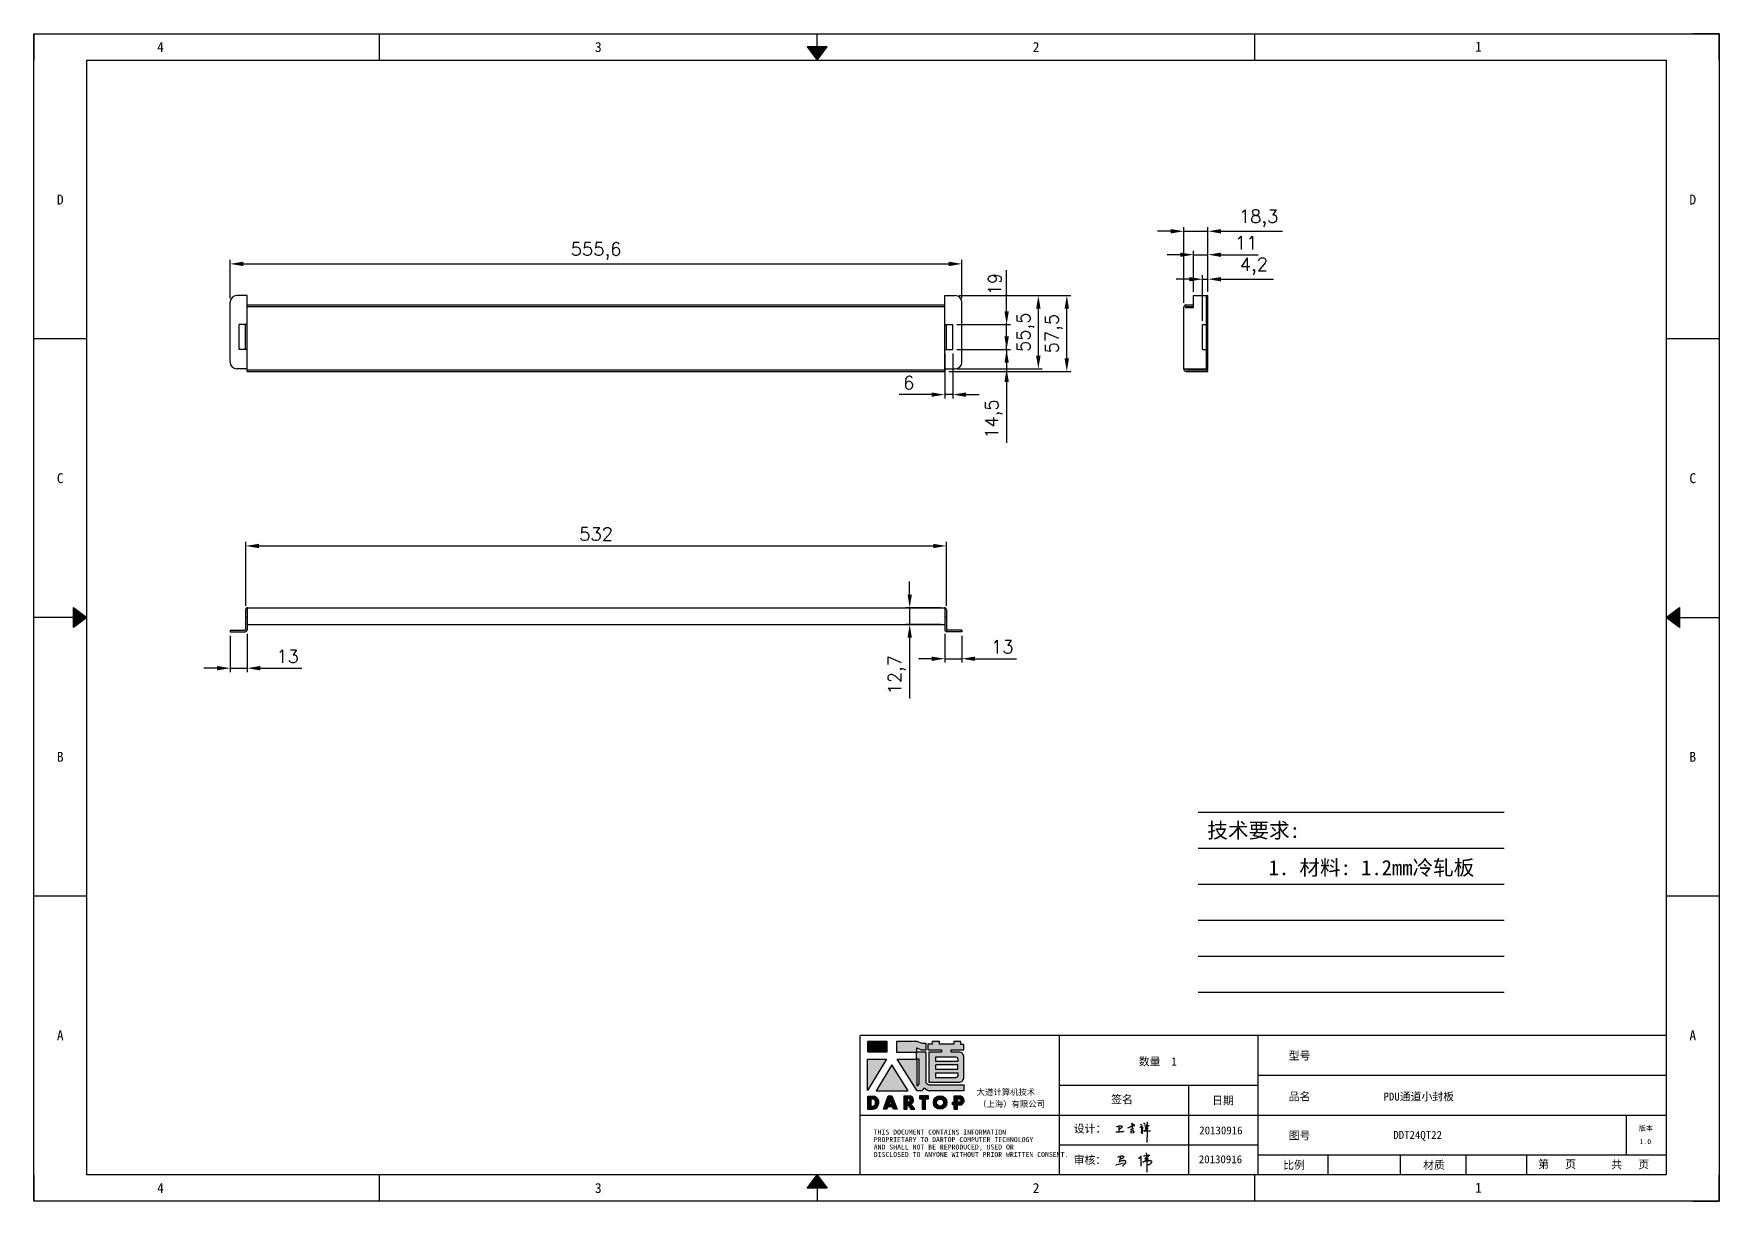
# Model space of a CAD drawing. Header units: millimetres. Extents: x 120943 to 145233, y 4425 to 40233.
# Drawn here: x 121828 to 123108, y 22328 to 23214 of the extents above; entities that cross this region are included whole.
import ezdxf
from ezdxf.enums import TextEntityAlignment as Align

# ---------------------------------------------------------------- set-up
doc = ezdxf.new("R2010")
doc.units = ezdxf.units.MM
doc.linetypes.add('DOT', pattern=[0.25, 0, -0.25])
doc.layers.add('4', color=7, linetype='Continuous')
doc.layers.add('print', color=30, linetype='Continuous')
doc.layers.add('dim', color=2, linetype='Continuous', lineweight=9)
doc.styles.add('Dartop', font='SIMFANG.TTF')
doc.styles.add('HZ', font='SimSun.ttf')
doc.styles.add('hzHT', font='SIMHEI.TTF')
doc.styles.get("Standard").update_dxf_attribs({"font": 'txt', "bigfont": 'gbcbig.shx'})
doc.dimstyles.new('2-small', dxfattribs={"dimtxt": 10, "dimasz": 10, "dimexe": 3, "dimexo": 3, "dimgap": 4, "dimtad": 1, "dimtxsty": 'Standard', "dimcen": 5, "dimazin": 0, "dimtfac": 1, "dimtmove": 0, "dimatfit": 3, "dimfxl": 1, "dimarcsym": 0})

# ---------------------------------------------------------------- blocks, each defined once
blk = doc.blocks.new('*U527')
at = {"color": 254, "linetype": 'Continuous', "extrusion": (0, 0, -1)}
for points in [[(-17, 0.333), (-16.812, 0.25), (-17, 0.5)], [(-17, 0.333), (-17.188, 0.25), (-16.812, 0.25)], [(-17, 0.333), (-17, 0.5), (-17.188, 0.25)]]:
    blk.add_solid(points, dxfattribs=at)
blk = doc.blocks.new('*U526')
at = {"color": 254, "linetype": 'Continuous', "extrusion": (0, 0, -1)}
for points in [[(-33.167, 11), (-33, 11), (-33.25, 11.188)], [(-33.167, 11), (-33.25, 11.188), (-33.25, 10.812)], [(-33.167, 11), (-33.25, 10.812), (-33, 11)]]:
    blk.add_solid(points, dxfattribs=at)
blk = doc.blocks.new('*U528')
at = {"color": 254, "linetype": 'Continuous'}
for points in [[(17, 21.667), (17.188, 21.75), (16.812, 21.75)], [(17, 21.667), (16.812, 21.75), (17, 21.5)], [(17, 21.667), (17, 21.5), (17.188, 21.75)]]:
    blk.add_solid(points, dxfattribs=at)
blk = doc.blocks.new('*U525')
at = {"color": 254, "linetype": 'Continuous', "extrusion": (0, 0, -1)}
for points in [[(-0.833, 11), (-0.75, 10.812), (-0.75, 11.188)], [(-0.833, 11), (-0.75, 11.188), (-1, 11)], [(-0.833, 11), (-1, 11), (-0.75, 10.812)]]:
    blk.add_solid(points, dxfattribs=at)
blk = doc.blocks.new('dadao')
for p, q in [((48, 19.2), (44.9, 10.4)), ((44.9, 10.4), (51.2, 10.4)), ((51.2, 10.4), (48, 19.2))]:
    blk.add_line(p, q)
for points in [[(41.8, 121.6), (41.8, 143.7), (-0.4, 143.7), (-0.4, 121.6), (41.8, 121.6)], [(104.8, 122), (104.8, 130.3), (114.1, 126.3), (124.2, 126.3), (124.2, 139.6), (115.9, 139.6), (105.1, 143.9), (61.5, 143.9)], [(61.7, 144), (61.7, 121.3), (103.9, 121.3)], [(113.4, 38.7), (105.1, 38.7), (63, 106.5), (103.9, 106.5), (103.9, 120.9), (103.9, 121.3)], [(109.7, 53.6), (109.7, 106.2), (104.3, 106.2), (104.3, 50.4), (106.6, 50.4)], [(144.6, 94.4), (144.6, 84.8), (192, 84.8), (192, 94.1), (144.9, 94.1)], [(120.2, 45), (119.5, 45), (119.5, 44.6)], [(0, 28), (0, 0), (11.8, 0)], [(0.1, 28), (14, 28)], [(7.1, 21.8), (7.1, 6.1), (12, 6.1)], [(7.1, 21.8), (11.4, 21.8)], [(76.8, 28.2), (76.8, 0), (84.1, 0), (84.1, 11.1), (91.6, -0.1), (100.3, -0.1), (91.7, 11.1)], [(76.8, 28.2), (90.6, 28.2)], [(84, 22.7), (84, 15.3), (87.2, 15.3)], [(84, 22.7), (87.3, 22.7)], [(183.7, 0), (183.7, 9.6), (180.6, 9.6), (180.6, 14.9), (183.8, 14.9), (183.8, 28.1), (196.1, 28.1), (196.5, 28.1)], [(183.7, 0), (190.9, 0), (190.9, 9.6), (198.8, 9.6)], [(194.9, 22.3), (190.8, 22.3), (190.8, 15), (194.4, 15)]]:
    blk.add_lwpolyline(points)
blk.add_lwpolyline([(137.1, 144.2), (137.1, 137.9), (128.3, 137.9), (128.3, 126.5), (157.3, 126.5), (157.3, 121.5), (130.3, 121.5), (130.3, 57.5), (194.4, 57.5, 0.414214), (204.4, 67.5), (204.4, 111.3, 0.414214), (194.4, 121.3), (177.5, 121.3), (177.5, 126.3), (204.7, 126.3), (204.7, 137.7), (198.2, 137.7), (198.2, 143.9), (183.3, 143.9), (183.3, 138), (153, 138), (153, 144.2), (137.1, 144.2)], format="xyb", close=True)
for points in [[(104.8, 122), (123.4, 122), (123.4, 60, 0.414214), (131.4, 52), (204.8, 52), (204.8, 39.1), (131.7, 39.1)], [(144.3, 110.8), (144.3, 101.8), (192.3, 101.8), (192.3, 105.5, 0.414214), (187.3, 110.5), (144.3, 110.5)], [(144.6, 77), (144.6, 67.5), (187.6, 67.5, 0.414214), (192.6, 72.5), (192.6, 76.4), (144.6, 76.4)]]:
    blk.add_lwpolyline(points, format="xyb")
for points in [[(-0.3, 106.2), (40.4, 106.2), (-0.3, 39.7), (-0.3, 106.2)], [(51.7, 94.1), (18.4, 39.3), (86.2, 39.3)], [(43.8, 28.2), (51.8, 28.2), (62.6, -0.1), (55, -0.1), (53.2, 5), (42.9, 5), (41.1, 0), (33.6, 0)], [(110, 28.1), (110, 21.9), (116, 21.9), (116, -0.1), (123.2, -0.1), (123.2, 22), (129.2, 22), (129.2, 28.1), (110, 28.1)]]:
    blk.add_lwpolyline(points, close=True)
for radius in [14.5, 7.44]:
    blk.add_circle((154.2, 14.2), radius)
for centre, radius, start, end in [((99.2, 60.7), 12.6, 305.6399, 325.969), ((111.6, 46.7), 8.19, 282.9811, 347.6627), ((136, 61.7), 22.9, 226.7358, 259.3209), ((8.5, 13.9), 8.49, 294.2143, 69.7177), ((9.6, 14.2), 14.4, 278.6604, 72.3203), ((86.4, 19), 3.8, 282.527, 76.7196), ((88.6, 19.4), 8.95, 290.6073, 77.2124), ((193.7, 18.7), 3.8, 280.9891, 72.5513), ((195.7, 18.6), 9.51, 288.8959, 85.2442)]:
    blk.add_arc(centre, radius, start, end)
blk = doc.blocks.new('h')
for p, q in [((20768.1, -2360.9), (20773, -2359.1)), ((20769.5, -2366.9), (20769.8, -2370.6)), ((20769.8, -2370.6), (20770.9, -2378)), ((20770.9, -2378), (20771.5, -2370.6)), ((20772.4, -2369.3), (20774.9, -2367.8)), ((20773, -2359.1), (20784.1, -2355.2)), ((20773.3, -2331.8), (20775.3, -2338.7)), ((20789.1, -2340.9), (20773.5, -2331.9)), ((20775.3, -2338.7), (20775.6, -2351.2)), ((20775.6, -2351.2), (20775.5, -2357.3)), ((20782.2, -2369.2), (20780, -2377.1)), ((20780, -2377.1), (20788.3, -2371.3)), ((20780.1, -2366.4), (20780.8, -2366.4)), ((20781.9, -2367.4), (20782.2, -2369.2)), ((20845.7, -2343.5), (20848.4, -2353)), ((20848.9, -2370.3), (20847.9, -2424)), ((20848.4, -2353), (20848.9, -2370.3))]:
    blk.add_line(p, q)
for points in [[(20696.6, -2372.4, 0.002073), (20710.6, -2371.9, 0.016137), (20719.6, -2371.3, 0.008314), (20736.9, -2369.3)], [(20699.1, -2348.2, -0.029745), (20704.6, -2345.4, -0.046842), (20708.4, -2344.2, -0.00919), (20714.3, -2343, -0.018517), (20717.2, -2342.5, -0.037841), (20720.3, -2342.4, -0.039541), (20723.2, -2342.8, -0.149785), (20726, -2344.3, -0.204935), (20726.9, -2346.6, -0.074872), (20726.5, -2348.3, -0.061615), (20725.6, -2350.3, -0.034204), (20723.8, -2352.6, -0.045776), (20722.3, -2354.1, -0.054985), (20720.4, -2355.3, -0.036348), (20717.3, -2356.5, -0.067752), (20715.7, -2356.8, -0.043553), (20713.2, -2356.7)], [(20755, -2351.9, -0.024077), (20759.9, -2350.1, -0.013147), (20768.7, -2346.5, -0.00522), (20775.4, -2344.1, -0.018517), (20777.3, -2343.4, -0.008274), (20786.3, -2341, -0.039541), (20788.3, -2340.8, -0.079216), (20789.4, -2341, -0.204935)], [(20813.5, -2350.1, 0.007348), (20815.9, -2348.7, 0.008421), (20818, -2347.3, 0.009459), (20819.7, -2346.2, -0.016325), (20820.7, -2345.5, -0.173771), (20821.8, -2345.3, -0.085159), (20823.9, -2346, -0.125883), (20826, -2347.9, -0.160659), (20826.6, -2350.1, -0.010447), (20826.5, -2352.3, -0.008247), (20826.2, -2355.1, -0.002698), (20825.3, -2374, 0.001562), (20823.9, -2383.7, 0.016137)], [(20816.8, -2335, -0.053561), (20819.6, -2336.1, -0.075272), (20821.3, -2337.3, -0.005295), (20822.5, -2338.5, -0.009337), (20823.1, -2339.1, -0.026146), (20823.7, -2339.8, -0.016644), (20824.5, -2340.9)], [(20832.1, -2329.2, -0.053561), (20834.9, -2330.3, -0.075272), (20836.7, -2331.5, -0.005295), (20837.8, -2332.6, -0.009337), (20838.5, -2333.3, -0.026146), (20839, -2334, -0.016644), (20839.8, -2335.1)], [(20836, -2343.7, -0.02797), (20842.1, -2342.6, -0.048868), (20845.6, -2342.2, -0.00919), (20851.1, -2341.4, -0.018517), (20853.9, -2341.1, -0.037841), (20856.7, -2341.2, -0.039541), (20859.4, -2341.6, -0.018282), (20840.6, -2354.7, -0.000937)], [(20847.6, -2340.2, 0.021784), (20849.6, -2335.9, 0.028296), (20850.8, -2332.4, 0.008136), (20851.9, -2328.2, 0.028913), (20852.2, -2327, 0.08193), (20852.1, -2325.9, 0.075058), (20851.7, -2324.7, 0.275043)]]:
    blk.add_lwpolyline(points, format="xyb")
for points in [[(20711.3, -2343.5), (20711.3, -2343.5), (20711.5, -2355.8), (20710.7, -2368), (20710.6, -2371.9)], [(20821.5, -2350.6), (20822.4, -2359.2), (20822.2, -2364.9), (20821.7, -2369), (20821.3, -2376.3), (20823.6, -2368.5), (20827.2, -2366.3), (20829.5, -2366.3)], [(20840.6, -2354.7), (20850, -2354.7), (20855, -2354.3), (20845.9, -2361.1), (20840.5, -2364), (20833, -2367.5), (20863.2, -2367.4), (20865.9, -2367.3)]]:
    blk.add_lwpolyline(points)
for centre, radius, start, end in [((20773.7, -2371.2), 2.3, 121.9907, 163.60158), ((20787.5, -2406), 40.3, 100.61827, 108.24823), ((20780.8, -2367.6), 1.15, 9.4675, 90)]:
    blk.add_arc(centre, radius, start, end)
blk = doc.blocks.new('*D1577')
at = {"layer": 'Defpoints', "color": 0}
for p in [(122521.2, 22825), (121989.2, 22776.6), (122521.2, 22776.6)]:
    blk.add_point(p, dxfattribs=at)
at = {"layer": 'dim', "color": 0, "lineweight": -2}
for p, q in [((121989.2, 22779.6), (121989.2, 22828)), ((121999.2, 22825), (122511.2, 22825)), ((122521.2, 22779.6), (122521.2, 22828))]:
    blk.add_line(p, q, dxfattribs=at)
at = {"layer": 'dim', "color": 0}
for points in [[(121999.2, 22826.6), (121999.2, 22823.3), (121989.2, 22825)], [(122511.2, 22826.6), (122511.2, 22823.3), (122521.2, 22825)]]:
    blk.add_solid(points, dxfattribs=at)
at = {"layer": 'dim', "color": 0, "insert": (122255.2, 22834), "char_height": 10, "attachment_point": 5}
blk.add_mtext('532', dxfattribs=at)
blk = doc.blocks.new('*D1578')
at = {"layer": 'Defpoints', "color": 0}
for p in [(122520, 22761.3), (122533, 22759.8), (122533, 22739.4)]:
    blk.add_point(p, dxfattribs=at)
at = {"layer": 'dim', "color": 0, "lineweight": -2}
for p, q in [((122520, 22758.3), (122520, 22736.4)), ((122533, 22756.8), (122533, 22736.4)), ((122510, 22739.4), (122500, 22739.4)), ((122520, 22739.4), (122533, 22739.4)), ((122543, 22739.4), (122574.3, 22739.4))]:
    blk.add_line(p, q, dxfattribs=at)
at = {"layer": 'dim', "color": 0}
for points in [[(122510, 22741), (122510, 22737.7), (122520, 22739.4)], [(122543, 22741), (122543, 22737.7), (122533, 22739.4)]]:
    blk.add_solid(points, dxfattribs=at)
at = {"layer": 'dim', "color": 0, "insert": (122563.6, 22748.4), "char_height": 10, "attachment_point": 5}
blk.add_mtext('13', dxfattribs=at)
blk = doc.blocks.new('*D1579')
at = {"layer": 'Defpoints', "color": 0}
for p in [(121977.4, 22759.8), (121990.4, 22761.3), (121990.4, 22732.2)]:
    blk.add_point(p, dxfattribs=at)
at = {"layer": 'dim', "color": 0, "lineweight": -2}
for p, q in [((121977.4, 22756.8), (121977.4, 22729.2)), ((121990.4, 22758.3), (121990.4, 22729.2)), ((121967.4, 22732.2), (121957.4, 22732.2)), ((121977.4, 22732.2), (121990.4, 22732.2)), ((122000.4, 22732.2), (122031.7, 22732.2))]:
    blk.add_line(p, q, dxfattribs=at)
at = {"layer": 'dim', "color": 0}
for points in [[(121967.4, 22733.9), (121967.4, 22730.5), (121977.4, 22732.2)], [(122000.4, 22733.9), (122000.4, 22730.5), (121990.4, 22732.2)]]:
    blk.add_solid(points, dxfattribs=at)
at = {"layer": 'dim', "color": 0, "insert": (122021, 22741.2), "char_height": 10, "attachment_point": 5}
blk.add_mtext('13', dxfattribs=at)
blk = doc.blocks.new('*D1580')
at = {"layer": 'Defpoints', "color": 0}
for p in [(122528, 23015), (122591, 23015), (122528, 22959.5)]:
    blk.add_point(p, dxfattribs=at)
at = {"layer": 'dim', "color": 0, "lineweight": -2}
for p, q in [((122531, 23015), (122594, 23015)), ((122591, 22969.5), (122591, 23005)), ((122531, 22959.5), (122594, 22959.5))]:
    blk.add_line(p, q, dxfattribs=at)
at = {"layer": 'dim', "color": 0}
for points in [[(122589.3, 23005), (122592.7, 23005), (122591, 23015)], [(122589.3, 22969.5), (122592.7, 22969.5), (122591, 22959.5)]]:
    blk.add_solid(points, dxfattribs=at)
at = {"layer": 'dim', "color": 0, "insert": (122581.2, 22987.2), "char_height": 10, "attachment_point": 5, "rotation": 90}
blk.add_mtext('55,5', dxfattribs=at)
blk = doc.blocks.new('*D1581')
at = {"layer": 'Defpoints', "color": 0}
for p in [(122520, 22974), (122526, 22974), (122520, 22939.9)]:
    blk.add_point(p, dxfattribs=at)
at = {"layer": 'dim', "color": 0, "lineweight": -2}
for p, q in [((122520, 22971), (122520, 22936.9)), ((122526, 22971), (122526, 22936.9)), ((122510, 22939.9), (122485.3, 22939.9)), ((122526, 22939.9), (122520, 22939.9)), ((122536, 22939.9), (122546, 22939.9))]:
    blk.add_line(p, q, dxfattribs=at)
at = {"layer": 'dim', "color": 0}
for points in [[(122510, 22941.5), (122510, 22938.2), (122520, 22939.9)], [(122536, 22941.5), (122536, 22938.2), (122526, 22939.9)]]:
    blk.add_solid(points, dxfattribs=at)
at = {"layer": 'dim', "color": 0, "insert": (122492.6, 22948.9), "char_height": 10, "attachment_point": 5}
blk.add_mtext('6', dxfattribs=at)
blk = doc.blocks.new('*D1582')
at = {"layer": 'Defpoints', "color": 0}
for p in [(122526, 22993), (122566.9, 22993), (122526, 22974)]:
    blk.add_point(p, dxfattribs=at)
at = {"layer": 'dim', "color": 0, "lineweight": -2}
for p, q in [((122566.9, 23003), (122566.9, 23034.3)), ((122529, 22993), (122569.9, 22993)), ((122566.9, 22974), (122566.9, 22993)), ((122529, 22974), (122569.9, 22974)), ((122566.9, 22964), (122566.9, 22954))]:
    blk.add_line(p, q, dxfattribs=at)
at = {"layer": 'dim', "color": 0}
for points in [[(122565.3, 23003), (122568.6, 23003), (122566.9, 22993)], [(122565.3, 22964), (122568.6, 22964), (122566.9, 22974)]]:
    blk.add_solid(points, dxfattribs=at)
at = {"layer": 'dim', "color": 0, "insert": (122557.9, 23023.7), "char_height": 10, "attachment_point": 5, "rotation": 90}
blk.add_mtext('19', dxfattribs=at)
blk = doc.blocks.new('*D1583')
at = {"layer": 'Defpoints', "color": 0}
for p in [(122526, 22974), (122526, 22959.5), (122566.9, 22959.5)]:
    blk.add_point(p, dxfattribs=at)
at = {"layer": 'dim', "color": 0, "lineweight": -2}
for p, q in [((122566.9, 22984), (122566.9, 22994)), ((122529, 22974), (122569.9, 22974)), ((122566.9, 22974), (122566.9, 22959.5)), ((122529, 22959.5), (122569.9, 22959.5)), ((122566.9, 22949.5), (122566.9, 22903.2))]:
    blk.add_line(p, q, dxfattribs=at)
at = {"layer": 'dim', "color": 0}
for points in [[(122565.3, 22984), (122568.6, 22984), (122566.9, 22974)], [(122565.3, 22949.5), (122568.6, 22949.5), (122566.9, 22959.5)]]:
    blk.add_solid(points, dxfattribs=at)
at = {"layer": 'dim', "color": 0, "insert": (122557.1, 22921.3), "char_height": 10, "attachment_point": 5, "rotation": 90}
blk.add_mtext('14,5', dxfattribs=at)
blk = doc.blocks.new('*D1584')
at = {"layer": 'Defpoints', "color": 0}
for p in [(122719.8, 23027.5), (122719.8, 23015), (122715.6, 22993)]:
    blk.add_point(p, dxfattribs=at)
at = {"layer": 'dim', "color": 0, "lineweight": -2}
for p, q in [((122705.6, 23027.5), (122695.6, 23027.5)), ((122715.6, 22996), (122715.6, 23030.5)), ((122715.6, 23027.5), (122719.8, 23027.5)), ((122719.8, 23018), (122719.8, 23030.5)), ((122729.8, 23027.5), (122769.5, 23027.5))]:
    blk.add_line(p, q, dxfattribs=at)
at = {"layer": 'dim', "color": 0}
for points in [[(122705.6, 23029.1), (122705.6, 23025.8), (122715.6, 23027.5)], [(122729.8, 23029.1), (122729.8, 23025.8), (122719.8, 23027.5)]]:
    blk.add_solid(points, dxfattribs=at)
at = {"layer": 'dim', "color": 0, "insert": (122754.6, 23037.3), "char_height": 10, "attachment_point": 5}
blk.add_mtext('4,2', dxfattribs=at)
blk = doc.blocks.new('*D1585')
at = {"layer": 'Defpoints', "color": 0}
for p in [(122719.8, 23046.1), (122708.8, 23015), (122719.8, 23015)]:
    blk.add_point(p, dxfattribs=at)
at = {"layer": 'dim', "color": 0, "lineweight": -2}
for p, q in [((122708.8, 23018), (122708.8, 23049.1)), ((122719.8, 23018), (122719.8, 23049.1)), ((122698.8, 23046.1), (122688.8, 23046.1)), ((122708.8, 23046.1), (122719.8, 23046.1)), ((122729.8, 23046.1), (122757.8, 23046.1))]:
    blk.add_line(p, q, dxfattribs=at)
at = {"layer": 'dim', "color": 0}
for points in [[(122698.8, 23047.7), (122698.8, 23044.4), (122708.8, 23046.1)], [(122729.8, 23047.7), (122729.8, 23044.4), (122719.8, 23046.1)]]:
    blk.add_solid(points, dxfattribs=at)
at = {"layer": 'dim', "color": 0, "insert": (122748.8, 23055.1), "char_height": 10, "attachment_point": 5}
blk.add_mtext('11', dxfattribs=at)
blk = doc.blocks.new('*D1586')
at = {"layer": 'Defpoints', "color": 0}
for p in [(122719.8, 23063.9), (122719.8, 23015), (122701.5, 23006.5)]:
    blk.add_point(p, dxfattribs=at)
at = {"layer": 'dim', "color": 0, "lineweight": -2}
for p, q in [((122691.5, 23063.9), (122681.5, 23063.9)), ((122701.5, 23009.5), (122701.5, 23066.9)), ((122701.5, 23063.9), (122719.8, 23063.9)), ((122719.8, 23018), (122719.8, 23066.9)), ((122729.8, 23063.9), (122776.3, 23063.9))]:
    blk.add_line(p, q, dxfattribs=at)
at = {"layer": 'dim', "color": 0}
for points in [[(122691.5, 23065.5), (122691.5, 23062.2), (122701.5, 23063.9)], [(122729.8, 23065.5), (122729.8, 23062.2), (122719.8, 23063.9)]]:
    blk.add_solid(points, dxfattribs=at)
at = {"layer": 'dim', "color": 0, "insert": (122758.2, 23073.7), "char_height": 10, "attachment_point": 5}
blk.add_mtext('18,3', dxfattribs=at)
blk = doc.blocks.new('*D1587')
at = {"layer": 'Defpoints', "color": 0}
for p in [(122493.3, 22778.1), (122519.7, 22778.1), (122520, 22765.4)]:
    blk.add_point(p, dxfattribs=at)
at = {"layer": 'dim', "color": 0, "lineweight": -2}
for p, q in [((122493.3, 22788.1), (122493.3, 22798.1)), ((122516.7, 22778.1), (122490.3, 22778.1)), ((122493.3, 22778.1), (122493.3, 22765.4)), ((122517, 22765.4), (122490.3, 22765.4)), ((122493.3, 22755.4), (122493.3, 22709.1))]:
    blk.add_line(p, q, dxfattribs=at)
at = {"layer": 'dim', "color": 0}
for points in [[(122491.7, 22788.1), (122495, 22788.1), (122493.3, 22778.1)], [(122491.7, 22755.4), (122495, 22755.4), (122493.3, 22765.4)]]:
    blk.add_solid(points, dxfattribs=at)
at = {"layer": 'dim', "color": 0, "insert": (122483.5, 22727.2), "char_height": 10, "attachment_point": 5, "rotation": 90}
blk.add_mtext('12,7', dxfattribs=at)
blk = doc.blocks.new('*D1588')
at = {"layer": 'Defpoints', "color": 0}
for p in [(122528, 23015), (122612.6, 23015), (122520, 22957.5)]:
    blk.add_point(p, dxfattribs=at)
at = {"layer": 'dim', "color": 0, "lineweight": -2}
for p, q in [((122531, 23015), (122615.6, 23015)), ((122612.6, 22967.5), (122612.6, 23005)), ((122523, 22957.5), (122615.6, 22957.5))]:
    blk.add_line(p, q, dxfattribs=at)
at = {"layer": 'dim', "color": 0}
for points in [[(122610.9, 23005), (122614.3, 23005), (122612.6, 23015)], [(122610.9, 22967.5), (122614.3, 22967.5), (122612.6, 22957.5)]]:
    blk.add_solid(points, dxfattribs=at)
at = {"layer": 'dim', "color": 0, "insert": (122602.8, 22986.2), "char_height": 10, "attachment_point": 5, "rotation": 90}
blk.add_mtext('57,5', dxfattribs=at)
blk = doc.blocks.new('*D1589')
at = {"layer": 'Defpoints', "color": 0}
for p in [(122533, 23039.1), (121977.4, 23010), (122533, 23010)]:
    blk.add_point(p, dxfattribs=at)
at = {"layer": 'dim', "color": 0, "lineweight": -2}
for p, q in [((121977.4, 23013), (121977.4, 23042.1)), ((121987.4, 23039.1), (122523, 23039.1)), ((122533, 23013), (122533, 23042.1))]:
    blk.add_line(p, q, dxfattribs=at)
at = {"layer": 'dim', "color": 0}
for points in [[(121987.4, 23040.8), (121987.4, 23037.4), (121977.4, 23039.1)], [(122523, 23040.8), (122523, 23037.4), (122533, 23039.1)]]:
    blk.add_solid(points, dxfattribs=at)
at = {"layer": 'dim', "color": 0, "insert": (122255.2, 23048.9), "char_height": 10, "attachment_point": 5}
blk.add_mtext('555,6', dxfattribs=at)

msp = doc.modelspace()

# ---------------------------------------------------------------- hatches: boundary and pattern name
for points in [[(122476.307, 22448.723), (122461.239, 22448.723), (122461.239, 22440.851), (122476.307, 22440.851)], [(122475.822, 22435.343), (122461.28, 22435.343), (122461.28, 22411.6)], [(122479.853, 22431.034), (122467.965, 22411.442), (122492.171, 22411.442)], [(122507.541, 22407.433), (122500.662, 22407.433), (122500.662, 22405.25), (122502.808, 22405.25), (122502.808, 22397.386), (122505.378, 22397.386), (122505.378, 22405.256), (122507.541, 22405.256)]]:
    msp.add_hatch(color=0).paths.add_polyline_path(points)
h = msp.add_hatch(color=0)
h.paths.add_polyline_path([(122498.824, 22443.939), (122502.149, 22442.502), (122505.744, 22442.502), (122505.744, 22447.261), (122502.778, 22447.261), (122498.914, 22448.787), (122483.426, 22448.787), (122483.426, 22440.739), (122498.495, 22440.739), (122498.495, 22440.577), (122498.495, 22435.433), (122483.883, 22435.433), (122498.913, 22411.245), (122501.889, 22411.245, 0.27937482), (122504.062, 22413.358), (122504.062, 22413.469), (122504.324, 22413.469, 0.14314537), (122508.421, 22411.384), (122534.538, 22411.384), (122534.538, 22415.971), (122508.31, 22415.971, -0.41421356), (122505.453, 22418.828), (122505.453, 22440.994), (122498.824, 22440.994)])
h.paths.add_polyline_path([(122498.647, 22435.33), (122500.562, 22435.33), (122500.562, 22416.557, -0.08893574), (122499.452, 22415.415), (122498.64, 22415.415)], flags=16)
h = msp.add_hatch(color=0)
h.paths.add_polyline_path([(122534.493, 22446.594), (122532.17, 22446.594), (122532.17, 22448.805), (122526.858, 22448.805), (122526.858, 22446.705), (122516.015, 22446.705), (122516.015, 22448.915), (122510.335, 22448.915), (122510.335, 22446.664), (122507.197, 22446.664), (122507.197, 22442.589), (122517.553, 22442.589), (122517.553, 22440.786), (122507.903, 22440.786), (122507.903, 22417.967), (122530.812, 22417.967, 0.41421356), (122534.383, 22421.538), (122534.383, 22437.165, 0.41421356), (122530.812, 22440.736), (122524.756, 22440.736), (122524.756, 22442.505), (122534.493, 22442.505)])
h.paths.add_polyline_path([(122528.282, 22436.867, -0.41421356), (122530.067, 22435.082), (122530.067, 22433.773), (122512.916, 22433.773), (122512.916, 22436.867)], flags=16)
h.paths.add_polyline_path([(122529.956, 22431.009), (122529.956, 22427.693), (122513.027, 22427.693), (122513.027, 22431.009)], flags=16)
h.paths.add_polyline_path([(122530.178, 22424.709), (122530.178, 22423.289, -0.41421356), (122528.392, 22421.504), (122513.027, 22421.504), (122513.027, 22424.709)], flags=16)
h = msp.add_hatch(color=0)
h.paths.add_polyline_path([(122466.376, 22407.397), (122461.387, 22407.397), (122461.387, 22397.416), (122465.588, 22397.416, 0.79301591)])
h.paths.add_polyline_path([(122465.662, 22399.601), (122463.918, 22399.601), (122463.918, 22405.211), (122465.47, 22405.211, -0.67136089)], flags=16)
h = msp.add_hatch(color=0)
h.paths.add_polyline_path([(122479.89, 22407.479), (122477.043, 22407.479), (122473.382, 22397.405), (122476.079, 22397.405), (122476.713, 22399.19), (122480.367, 22399.19), (122481.015, 22397.383), (122483.734, 22397.383)])
h.paths.add_polyline_path([(122479.669, 22401.115), (122477.405, 22401.115), (122478.516, 22404.28)], flags=16)
h = msp.add_hatch(color=0)
h.paths.add_polyline_path([(122493.729, 22407.472), (122488.823, 22407.472), (122488.823, 22397.399), (122491.416, 22397.399), (122491.416, 22401.393), (122494.081, 22397.363), (122497.214, 22397.363), (122494.147, 22401.367, 0.74405494)])
h.paths.add_polyline_path([(122491.392, 22402.883), (122491.392, 22405.529), (122492.551, 22405.529, -0.79680897), (122492.534, 22402.883)], flags=16)
h = msp.add_hatch(color=0)
h.paths.add_polyline_path([(122511.281, 22402.472, 1), (122521.624, 22402.472, 1)])
h.paths.add_polyline_path([(122519.109, 22402.472, -1), (122513.795, 22402.472, -1)], flags=16)
h = msp.add_hatch(color=0)
h.paths.add_polyline_path([(122531.544, 22407.448), (122531.396, 22407.448), (122527.022, 22407.448), (122527.022, 22402.747), (122525.861, 22402.747), (122525.861, 22400.839), (122527.003, 22400.839), (122527.003, 22397.417), (122529.557, 22397.417), (122529.557, 22400.852), (122532.362, 22400.852, 0.81230381)])
h.paths.add_polyline_path([(122529.519, 22402.76), (122529.519, 22405.39), (122530.972, 22405.39, -0.77821343), (122530.823, 22402.76)], flags=16)

# ---------------------------------------------------------------- linework, layer by layer
at = {"color": 0, "linetype": 'DOT'}
for p, q in [((121828.259, 23213.838), (123087.845, 23213.838)), ((121828.259, 22347.645), (121828.259, 23193.694)), ((123107.989, 23193.694), (123107.989, 22347.645)), ((123087.845, 22327.501), (121828.259, 22327.501))]:
    msp.add_line(p, q, dxfattribs=at)
at = {"color": 0}
for p, q in [((121828.259, 23213.838), (121828.259, 23193.694)), ((121828.259, 23213.838), (121828.259, 23213.838)), ((122090.715, 23193.694), (122090.715, 23213.838)), ((122423.092, 23203.766), (122423.092, 23213.838)), ((122755.468, 23193.694), (122755.468, 23213.838)), ((123107.989, 23213.838), (123087.845, 23213.838)), ((123107.989, 23193.694), (123107.989, 23213.838)), ((121868.547, 22347.645), (121868.547, 23193.694)), ((121868.547, 23193.694), (123067.701, 23193.694)), ((123067.701, 23193.694), (123067.701, 22347.645)), ((121868.547, 22982.182), (121828.259, 22982.182)), ((123107.989, 22982.182), (123067.701, 22982.182)), ((121858.475, 22770.67), (121828.259, 22770.67)), ((123077.773, 22770.67), (123107.989, 22770.67)), ((121868.547, 22559.157), (121828.259, 22559.157)), ((123107.989, 22559.157), (123067.701, 22559.157)), ((123067.701, 22453.401), (122455.826, 22453.401)), ((122455.826, 22347.645), (122455.826, 22453.401)), ((122606.906, 22453.401), (122606.906, 22347.645)), ((122757.986, 22347.645), (122757.986, 22453.401)), ((122757.986, 22423.185), (123067.701, 22423.185)), ((122606.906, 22415.631), (122757.986, 22415.631)), ((122705.108, 22415.631), (122705.108, 22347.645)), ((122455.826, 22392.969), (122606.906, 22392.969)), ((122606.906, 22392.969), (123067.701, 22392.969)), ((123037.485, 22362.753), (123037.485, 22392.969)), ((122606.906, 22370.307), (122757.986, 22370.307)), ((122757.986, 22362.753), (123067.701, 22362.753)), ((122811.14, 22347.645), (122811.14, 22362.753)), ((122865.919, 22347.645), (122865.919, 22362.753)), ((122915.717, 22347.645), (122915.717, 22362.753)), ((122961.945, 22347.645), (122961.945, 22362.753)), ((121828.259, 22347.645), (121828.259, 22327.501)), ((123067.701, 22347.645), (121868.547, 22347.645)), ((122090.715, 22327.501), (122090.715, 22347.645)), ((122755.468, 22327.501), (122755.468, 22347.645)), ((123107.989, 22327.501), (123107.989, 22347.645)), ((122423.092, 22337.573), (122423.092, 22327.501)), ((121828.259, 22327.501), (121828.259, 22327.501)), ((123087.845, 22327.501), (123107.989, 22327.501))]:
    msp.add_line(p, q, dxfattribs=at)
for p, q in [((121977.369, 22964.495), (121977.369, 23009.995)), ((121990.369, 23014.995), (121982.369, 23014.995)), ((121990.369, 22957.495), (121990.369, 23014.995)), ((122519.969, 23014.995), (122527.969, 23014.995)), ((122519.969, 22957.495), (122519.969, 23014.995)), ((122532.969, 22964.495), (122532.969, 23009.995)), ((122708.805, 23005.995), (122708.805, 23014.995)), ((122708.805, 23014.995), (122719.805, 23014.995)), ((122718.605, 22959.495), (122718.605, 23014.995)), ((122719.805, 22959.495), (122719.805, 23014.995)), ((121990.369, 23007.995), (122519.969, 23007.995)), ((121990.369, 22957.495), (121990.369, 23007.995)), ((121990.369, 23006.795), (122519.969, 23006.795)), ((122701.505, 22958.995), (122701.505, 23006.495)), ((122702.705, 23005.995), (122702.705, 23006.295)), ((122702.705, 23005.995), (122708.805, 23005.995)), ((122703.005, 23007.995), (122708.805, 23007.995)), ((122703.205, 23006.795), (122708.805, 23006.795)), ((121990.369, 22992.995), (121984.369, 22992.995)), ((121984.369, 22973.995), (121984.369, 22992.995)), ((121989.169, 22973.995), (121989.169, 22992.995)), ((122519.969, 22992.995), (122525.969, 22992.995)), ((122521.169, 22973.995), (122521.169, 22992.995)), ((122525.969, 22973.995), (122525.969, 22992.995)), ((122715.605, 22973.995), (122715.605, 22992.995)), ((122715.605, 22992.995), (122718.605, 22992.995)), ((121990.369, 22973.995), (121984.369, 22973.995)), ((122519.969, 22973.995), (122525.969, 22973.995)), ((122715.605, 22973.995), (122718.605, 22973.995)), ((121990.369, 22959.495), (121982.369, 22959.495)), ((121990.369, 22958.695), (122519.969, 22958.695)), ((122519.969, 22959.495), (122527.969, 22959.495)), ((122701.505, 22959.495), (122719.805, 22959.495)), ((122702.705, 22959.195), (122702.705, 22959.495)), ((122703.205, 22958.695), (122719.805, 22958.695)), ((122719.805, 22957.495), (122719.805, 22958.695)), ((121990.369, 22957.495), (122519.969, 22957.495)), ((122703.005, 22957.495), (122719.805, 22957.495)), ((121989.169, 22776.599), (121989.169, 22761.499)), ((121989.169, 22770.799), (121990.369, 22770.799)), ((121990.369, 22778.068), (121990.369, 22761.299)), ((121990.669, 22778.099), (122519.669, 22778.099)), ((122519.969, 22778.068), (122519.969, 22761.299)), ((122521.169, 22770.799), (122519.969, 22770.799)), ((122521.169, 22776.599), (122521.169, 22761.499)), ((121977.369, 22760.999), (121977.369, 22759.799)), ((121977.369, 22760.999), (121988.669, 22760.999)), ((121977.369, 22759.799), (121988.869, 22759.799)), ((121990.369, 22765.399), (122519.969, 22765.399)), ((122532.969, 22759.799), (122521.469, 22759.799)), ((122532.969, 22760.999), (122521.669, 22760.999)), ((122532.969, 22760.999), (122532.969, 22759.799)), ((122671.789, 22357.978), (122670.304, 22357.175)), ((122672.857, 22358.549), (122671.789, 22357.978)), ((122671.85, 22359.75), (122673.737, 22359.75)), ((122674.744, 22359.842), (122672.857, 22358.549)), ((122672.925, 22364.23), (122673.358, 22360.609)), ((122673.429, 22357.936), (122673.269, 22349.616)), ((122673.358, 22360.609), (122673.429, 22357.936)), ((122673.737, 22359.75), (122674.744, 22359.842))]:
    msp.add_line(p, q)
for points in [[(122423.092, 23193.694), (122430.646, 23203.766), (122415.538, 23203.766), (122423.092, 23193.694)], [(121868.547, 22770.67), (121858.475, 22763.116), (121858.475, 22778.224), (121868.547, 22770.67)], [(123067.701, 22770.67), (123077.773, 22778.224), (123077.773, 22763.116), (123067.701, 22770.67)], [(122423.092, 22347.645), (122430.646, 22337.573), (122415.538, 22337.573), (122423.092, 22347.645)]]:
    msp.add_lwpolyline(points, close=True, dxfattribs=at)
for points in [[(122651.437, 22361.056, -0.02974503), (122652.301, 22361.489, -0.04684215), (122652.886, 22361.677, -0.00919025), (122653.798, 22361.862, -0.01851715), (122654.256, 22361.928, -0.03784064), (122654.728, 22361.943, -0.03954126), (122655.176, 22361.887, -0.14978519), (122655.615, 22361.648, -0.20493524), (122655.749, 22361.301, -0.07487171), (122655.698, 22361.027, -0.06161465), (122655.549, 22360.724, -0.0342039), (122655.279, 22360.368, -0.04577587), (122655.037, 22360.137, -0.05498501), (122654.744, 22359.953, -0.03634791), (122654.26, 22359.76, -0.06775206), (122654.017, 22359.718, -0.04355337), (122653.635, 22359.738)], [(122670.304, 22357.175, -0.02974503), (122671.651, 22357.85, -0.04684215), (122672.564, 22358.143, -0.00919025), (122673.987, 22358.431, -0.01851715), (122674.701, 22358.534, -0.03784064), (122675.437, 22358.557, -0.03954126), (122676.137, 22358.47, -0.14978519), (122676.82, 22358.097, -0.20493524), (122677.03, 22357.556, -0.07487171), (122676.95, 22357.129, -0.06161465), (122676.718, 22356.657, -0.0342039), (122676.296, 22356.1, -0.04577587), (122675.919, 22355.74, -0.05498501), (122675.463, 22355.453, -0.03634791), (122674.707, 22355.152, -0.06775206), (122674.328, 22355.087, -0.04355337), (122673.733, 22355.118)], [(122670.923, 22361.977, -0.02797026), (122672.144, 22362.203, -0.04886788), (122672.851, 22362.278, -0.00919025), (122673.963, 22362.443, -0.01851715), (122674.519, 22362.494, -0.03784064), (122675.09, 22362.482, -0.03954126), (122675.627, 22362.386, -0.01828189), (122671.85, 22359.75, -0.0009369)]]:
    msp.add_lwpolyline(points, format="xyb")
msp.add_lwpolyline([(122653.341, 22361.774), (122653.341, 22361.774), (122653.053, 22360.004), (122652.577, 22358.339), (122652.266, 22357.318)])
for centre, radius, start, end in [((121982.369, 23009.995), 5, 90, 180), ((122527.969, 23009.995), 5, 0, 90), ((122703.005, 23006.495), 1.5, 90, 180), ((122703.205, 23006.295), 0.5, 90, 180), ((121982.369, 22964.495), 5, 180, 270), ((122527.969, 22964.495), 5, 270, 0), ((122703.005, 22958.995), 1.5, 180, 270), ((122703.205, 22959.195), 0.5, 180, 270), ((121990.669, 22776.599), 1.5, 90, 180), ((122519.669, 22776.599), 1.5, 0, 90), ((121988.669, 22761.499), 0.5, 270, 0), ((121988.869, 22761.299), 1.5, 270, 0), ((122521.469, 22761.299), 1.5, 180, 270), ((122521.669, 22761.499), 0.5, 180, 270), ((122657.145, 22348.874), 9.752, 113.202449, 120.017497), ((122654.856, 22354.213), 3.943, 102.47486, 113.202449), ((122660.569, 22328.391), 30.39, 100.36867, 102.47486), ((122656.448, 22350.917), 7.49, 96.125337, 100.36867), ((122656.049, 22354.636), 3.75, 87.457037, 96.125337), ((122656.062, 22354.95), 3.435, 78.399567, 87.457037), ((122656.548, 22357.313), 1.022, 44.324655, 78.399567), ((122654.172, 22358.439), 3.388, 324.910666, 333.348429), ((122655.82, 22357.824), 1.65, 326.76781, 340.871018), ((122656.873, 22357.631), 0.567, 357.998393, 44.324655), ((122656.319, 22357.651), 1.122, 340.871018, 357.998393), ((122659.86, 22373.039), 14.915, 299.265464, 300.9495), ((122693.65, 22248.015), 115.167, 102.46592, 103.2053), ((122615.168, 22415.685), 76.257, 313.366132, 315.296084), ((122668.802, 22359.979), 0.488, 52.375745, 91.291159), ((122239.906, 22373.813), 429.463, 357.565664, 358.057278), ((122668.634, 22360.055), 0.559, 357.196828, 33.705179), ((122656.057, 22360.878), 13.166, 352.912546, 354.802684), ((122660.996, 22360.429), 8.207, 354.802684, 357.196828), ((122649.228, 22358.246), 3.193, 281.076982, 291.212632), ((122579.027, 22643.197), 296.638, 283.91895, 284.971512), ((122654.221, 22356.751), 2.515, 283.816254, 294.030509), ((122654.758, 22355.507), 1.16, 294.836428, 309.901134), ((122639.293, 22369.775), 22.192, 316.919563, 320.58866), ((122651.869, 22358.994), 5.643, 324.094808, 331.378357), ((122656.248, 22356.78), 0.754, 319.573073, 337.48549), ((122909.651, 22319.217), 243.4, 171.410173, 171.768083)]:
    msp.add_arc(centre, radius, start, end)
at = {"layer": 'Defpoints'}
for p, q in [((122712.243, 22622.808), (122944.762, 22622.808)), ((122712.243, 22595.508), (122944.762, 22595.508)), ((122712.243, 22595.508), (122944.762, 22595.508)), ((122712.243, 22568.208), (122944.762, 22568.208)), ((122712.243, 22540.908), (122944.762, 22540.908)), ((122712.243, 22513.608), (122944.762, 22513.608)), ((122712.243, 22486.308), (122944.762, 22486.308))]:
    msp.add_line(p, q, dxfattribs=at)
at = {"layer": 'print'}
msp.add_lwpolyline([(121828.259, 23213.838), (123107.989, 23213.838), (123107.989, 22327.501), (121828.259, 22327.501)], close=True, dxfattribs=at)

# ---------------------------------------------------------------- block references
at = {"color": 0, "linetype": 'Continuous', "xscale": 40.28805309813855, "yscale": 40.28805309843684, "zscale": 40.28805309843723}
for name, p in [('*U528', (121738.195, 22327.501)), ('*U525', (121828.259, 22327.501)), ('*U526', (121738.195, 22327.501)), ('*U527', (121738.195, 22327.501))]:
    msp.add_blockref(name, p, dxfattribs=at)
at = {"color": 0}
for name, p, xscale, yscale, zscale in [('dadao', (122461.387, 22397.416), 0.3570986524328962, 0.3570986524601059, 0.3570986524634209), ('h', (119442.996, 22747.768), 0.1549482039698633, 0.1549482039706163, 0.15494820397056)]:
    msp.add_blockref(name, p, dxfattribs=dict(at, xscale=xscale, yscale=yscale, zscale=zscale))

# ---------------------------------------------------------------- texts
for s, height, style, p in [('4', 7.554, 'Dartop', (121924.527, 23203.766)), ('3', 7.554, 'Dartop', (122256.904, 23203.766)), ('2', 7.554, 'Dartop', (122589.28, 23203.766)), ('1', 7.554, 'Dartop', (122925.1, 23204.006)), ('D', 7.554, 'Dartop', (121848.403, 23087.938)), ('D', 7.554, 'Dartop', (123087.845, 23087.938)), ('C', 7.554, 'Dartop', (121848.403, 22876.426)), ('C', 7.554, 'Dartop', (123087.845, 22876.426)), ('B', 7.554, 'Dartop', (121848.403, 22664.913)), ('B', 7.554, 'Dartop', (123087.845, 22664.913)), ('A', 7.554, 'Dartop', (121848.403, 22453.401)), ('A', 7.554, 'Dartop', (123087.845, 22453.401)), ('数量  1', 6.0432, 'hzHT', (122681.634, 22433.592)), ('型号', 6.0432, 'hzHT', (122789.34, 22438.029)), ('签名', 6.0432, 'hzHT', (122654.487, 22404.792)), ('品名', 6.0432, 'hzHT', (122789.34, 22407.006)), ('PDU通道小封板', 6.0432, 'hzHT', (122879.801, 22407.006)), ('日期', 6.0432, 'hzHT', (122731.169, 22404.048)), ('20130916', 6.0432, 'hzHT', (122729.618, 22381.329)), ('版本', 3.777, 'hzHT', (123052.302, 22382.942)), ('图号', 6.0432, 'hzHT', (122789.34, 22377.468)), ('DDT24QT22', 6.0432, 'hzHT', (122878.956, 22377.862)), ('1.0', 3.777, 'Dartop', (123051.847, 22372.848)), ('20130916', 6.0432, 'hzHT', (122729.258, 22359.401)), ('比例', 6.0432, 'hzHT', (122785.126, 22355.042)), ('材质', 6.0432, 'hzHT', (122891.376, 22355.042)), ('第   页', 6.0432, 'hzHT', (122984.86, 22355.668)), ('共   页', 6.0432, 'hzHT', (123040.372, 22355.448)), ('4', 7.554, 'Dartop', (121924.527, 22337.573)), ('3', 7.554, 'Dartop', (122256.904, 22337.573)), ('2', 7.554, 'Dartop', (122589.28, 22337.573)), ('1', 7.554, 'Dartop', (122925.1, 22337.813))]:
    msp.add_text(s, height=height, dxfattribs=dict(at, style=style)).set_placement(p, align=Align.MIDDLE_CENTER)
at = {"style": 'HZ'}
for s, p in [('技术要求:', (122754.47, 22609.03)), ('     1. 材料: 1.2mm冷轧板', (122824.404, 22580.787))]:
    msp.add_text(s, height=11.466, dxfattribs=at).set_placement(p, align=Align.MIDDLE_CENTER)
at = {"color": 0, "style": 'hzHT'}
for s, height, p in [('设计：', 6.0432, (122617.879, 22379.614)), ('AND SHALL NOT BE REPRODUCED, USED OR', 3.777, (122466.023, 22366.795)), ('THIS DOCUMENT CONTAINS INFORMATION', 3.777, (122466.023, 22378.126)), ('PROPRIETARY TO DARTOP COMPUTER TECHNOLOGY', 3.777, (122466.023, 22372.46)), ('DISCLOSED TO ANYONE WITHOUT PRIOR WRITTEN CONSENT.', 3.777, (122466.023, 22361.129)), ('审核：', 6.0432, (122617.789, 22355.817))]:
    msp.add_text(s, height=height, dxfattribs=at).set_placement(p)
at = {"layer": '4', "color": 0, "style": 'hzHT'}
for s, p in [('大道计算机技术', (122544.142, 22408.126)), ('（上海）有限公司', (122545.282, 22399.092))]:
    msp.add_text(s, height=4.5324, dxfattribs=at).set_placement(p)

# ---------------------------------------------------------------- dimensions: what is measured, and where the dimension line sits
at = {"layer": 'dim'}
dim = msp.add_linear_dim(base=(122719.805, 23063.872), p1=(122701.505, 23006.495), p2=(122719.805, 23014.995), dimstyle='2-small', override={"dimpost": '\\X'}, dxfattribs=at)
dim.commit()
dim.dimension.update_dxf_attribs({"geometry": '*D1586', "text_midpoint": (122758.182, 23063.872), "dimtype": 160})
for base, p1, p2, picture, middle in [((122719.805, 23046.053), (122708.805, 23014.995), (122719.805, 23014.995), '*D1585', (122748.805, 23055.053)), ((122532.969, 23039.093), (121977.369, 23009.995), (122532.969, 23009.995), '*D1589', (122255.169, 23048.926)), ((122719.805, 23027.458), (122715.605, 22992.995), (122719.805, 23014.995), '*D1584', (122754.638, 23037.292)), ((122519.969, 22939.868), (122525.969, 22973.995), (122519.969, 22973.995), '*D1581', (122492.636, 22948.868)), ((122521.169, 22824.954), (121989.169, 22776.599), (122521.169, 22776.599), '*D1577', (122255.169, 22833.954)), ((121990.369, 22732.208), (121977.369, 22759.799), (121990.369, 22761.299), '*D1579', (122021.036, 22741.208)), ((122532.969, 22739.35), (122519.969, 22761.299), (122532.969, 22759.799), '*D1578', (122563.636, 22748.35))]:
    dim = msp.add_linear_dim(base=base, p1=p1, p2=p2, dimstyle='2-small', override={"dimpost": '\\X'}, dxfattribs=at)
    dim.commit()
    dim.dimension.update_dxf_attribs({"geometry": picture, "text_midpoint": middle})
for base, p1, p2, picture, middle in [((122566.94, 22992.995), (122525.969, 22973.995), (122525.969, 22992.995), '*D1582', (122557.94, 23023.661)), ((122612.605, 23014.995), (122519.969, 22957.495), (122527.969, 23014.995), '*D1588', (122602.772, 22986.245)), ((122590.995, 23014.995), (122527.969, 22959.495), (122527.969, 23014.995), '*D1580', (122581.162, 22987.245)), ((122566.94, 22959.495), (122525.969, 22973.995), (122525.969, 22959.495), '*D1583', (122557.107, 22921.328))]:
    dim = msp.add_linear_dim(base=base, p1=p1, p2=p2, angle=90, dimstyle='2-small', override={"dimpost": '\\X'}, dxfattribs=at)
    dim.commit()
    dim.dimension.update_dxf_attribs({"geometry": picture, "text_midpoint": middle})
dim = msp.add_linear_dim(base=(122493.327, 22778.099), p1=(122519.969, 22765.399), p2=(122519.669, 22778.099), angle=90, dimstyle='2-small', override={"dimpost": '\\X'}, dxfattribs=at)
dim.commit()
dim.dimension.update_dxf_attribs({"geometry": '*D1587', "text_midpoint": (122493.327, 22727.232), "dimtype": 160})

doc.saveas('drawing.dxf')
